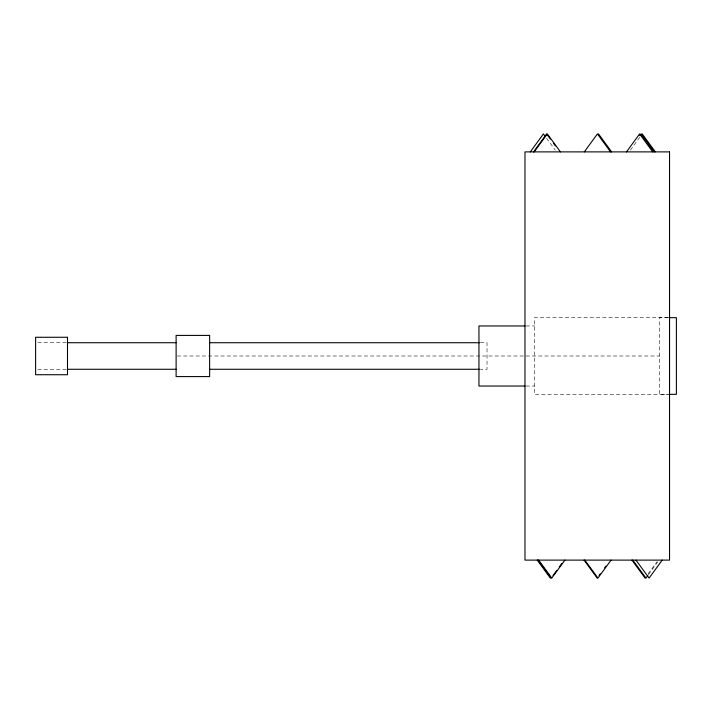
<?xml version="1.0" encoding="UTF-8"?>
<svg xmlns="http://www.w3.org/2000/svg" width="712" height="712" viewBox="0 0 712 712"><rect width="100%" height="100%" fill="white"/><g stroke="black" fill="none" stroke-linecap="round" stroke-linejoin="round"><path stroke-width="0.53" stroke-dasharray="3.56 2.67" d="M630.36 150.179L639.732 137.336M648.196 573.801L656.945 561.821M648.418 574.664L657.799 561.821M668.434 317.303L534.668 317.303L534.668 394.697L669.538 394.697M667.918 317.677L659.437 317.677L659.437 394.323L667.918 394.323M526.061 325.962L534.668 325.962M37.798 342.721L66.403 342.721M480.377 342.721L487.035 342.721L487.035 369.279L480.377 369.279M177.226 356L524.984 356M526.088 356L659.437 356M37.798 369.279L66.403 369.279M526.061 386.038L534.668 386.038M546.549 138.199L555.298 150.179"/><path stroke-width="1.07" d="M530.307 151.887L543.425 133.918L545.303 136.482M533.519 151.887L546.647 133.918L550.394 139.054M534.178 151.887L547.306 133.918L560.424 151.887M584.303 151.887L597.421 133.918L610.549 151.887M626.489 151.887L639.607 133.918L652.735 151.887M639.732 135.627L640.987 133.918L654.106 151.887M640.987 135.627L642.233 133.918L655.36 151.887M553.028 575.519L556.775 570.383M559.276 566.957L561.777 563.539M564.91 560.113L551.782 578.082L538.664 560.113M599.041 575.519L600.296 573.801M604.666 567.811L605.921 566.102M611.074 560.113L597.947 578.082L584.828 560.113M647.795 575.519L645.926 578.082L632.799 560.113M662.213 560.113L649.086 578.082L635.967 560.113M668.977 317.677L676.4 317.677L676.4 394.323L668.977 394.323M524.984 325.962L478.953 325.962L478.953 386.038L524.984 386.038M67.498 342.721L176.113 342.721M209.631 342.721L479.265 342.721M67.498 369.279L176.113 369.279M209.631 369.279L479.265 369.279M598.507 133.918L611.635 151.887M553.518 143.326L555.396 145.898M631.944 560.113L645.072 578.082M584.045 560.113L597.172 578.082M538.023 560.113L551.15 578.082M537.231 560.113L550.349 578.082M669.538 151.887L524.984 151.887L524.984 560.113L669.538 560.113L669.538 151.887M209.631 335.405L176.113 335.405L176.113 376.595L209.631 376.595L209.631 335.405M67.498 337.274L35.6 337.274L35.6 374.726L67.498 374.726L67.498 337.274"/></g></svg>
